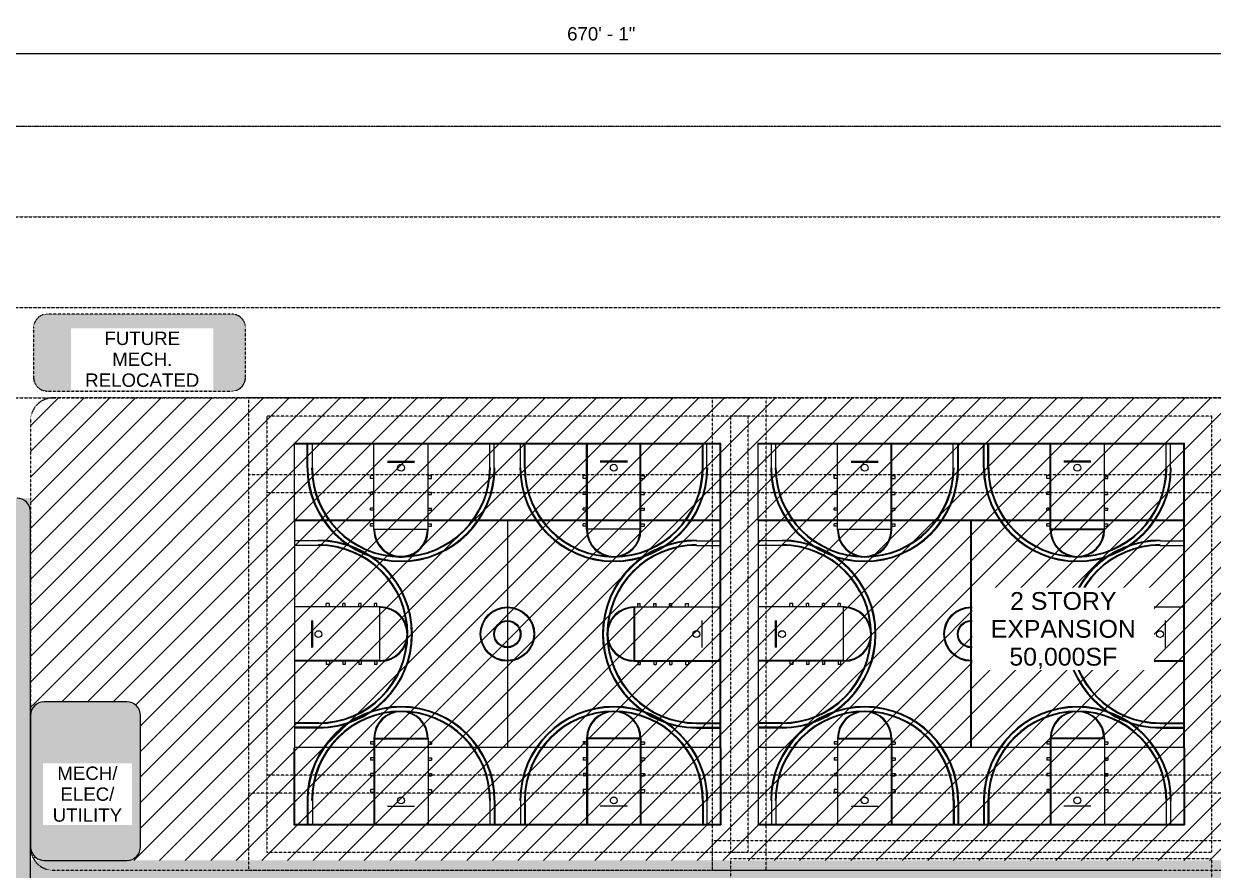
# Model space of a CAD drawing. Header units: inches. Extents: x 15868 to 47478, y -26121 to 7059.
# Drawn here: x 41558 to 44711, y -21442 to -19198 of the extents above; entities that cross this region are included whole.
import ezdxf

# ---------------------------------------------------------------- set-up
doc = ezdxf.new("R2010")
doc.units = ezdxf.units.IN
doc.header["$MEASUREMENT"] = 0
for name, pattern in [('Center', [1.25, 0.25, -0.1875, 0.625, -0.1875]), ('Hidden', [0.28125, 0.1875, -0.09375]), ('Hidden 1_8_', [0.1875, 0.125, -0.0625])]:
    doc.linetypes.add(name, pattern=pattern)
for name, color, linetype, lineweight in [('A-ANNO-DIMS', 211, 'Continuous', 9), ('A-ANNO-DIMS-384', 211, 'Continuous', 9), ('A-DETL', 90, 'Continuous', 9), ('A-DETL-GENF', 92, 'Continuous', 9), ('A-DETL-HDLN', 90, 'Hidden 1_8_', 9), ('A-DETL-WIDE', 214, 'Continuous', 15), ('G-ANNO-TEXT', 231, 'Continuous', 9)]:
    doc.layers.add(name, color=color, linetype=linetype, lineweight=lineweight)
doc.styles.add('Arial', font='arial.ttf', dxfattribs={"height": 35.407186})
doc.styles.add('Arial_2', font='arial.ttf', dxfattribs={"height": 47.209581})
doc.dimstyles.new('Linear_-_3_32__Arial', dxfattribs={"dimscale": 12, "dimtxt": 36, "dimasz": 4, "dimexe": 3, "dimexo": 2, "dimgap": 2, "dimtad": 1, "dimdec": 0, "dimzin": 1, "dimdsep": 46, "dimlunit": 4, "dimtxsty": 'Arial', "dimblk1": 'OBLIQUE', "dimblk2": 'OBLIQUE', "dimsah": 1, "dimcen": 0.09, "dimdle": 3, "dimazin": 0, "dimtfac": 1, "dimtdec": 4, "dimtix": 1, "dimtmove": 0, "dimatfit": 3, "dimfxl": 1, "dimtvp": 1, "dimtfill": 1, "dimfrac": 2, "dimtolj": 1, "dimtzin": 0, "dimarcsym": 2})

# ---------------------------------------------------------------- blocks, each defined once
blk = doc.blocks.new('DIMBLOCK13-Level 1')
at = {"layer": 'A-ANNO-DIMS-384'}
for p, q in [((39068.4, -19446.1), (39068.4, -19241.2)), ((47109, -19446.1), (47109, -19241.2)), ((39032.4, -19277.2), (47145, -19277.2)), ((39068.4, -19277.2), (39068.4, -19446.1)), ((47109, -19277.2), (47109, -19446.1))]:
    blk.add_line(p, q, dxfattribs=at)
at = {"layer": 'A-ANNO-DIMS-384', "lineweight": 50}
for p, q in [((39068.4, -19277.2), (39092.4, -19253.2)), ((47109, -19277.2), (47133, -19253.2)), ((39068.4, -19277.2), (39044.4, -19301.2)), ((47109, -19277.2), (47085, -19301.2))]:
    blk.add_line(p, q, dxfattribs=at)
at = {"layer": 'A-ANNO-DIMS-384', "color": 0, "insert": (42998.7, -19207.2), "char_height": 35.41, "width": 216, "attachment_point": 1, "line_spacing_factor": 0.938532, "style": 'Arial', "bg_fill": 3, "box_fill_scale": 1.25, "bg_fill_color": 0, "bg_fill_transparency": 0}
blk.add_mtext('670\' - 1"', dxfattribs=at)
blk = doc.blocks.new('_Oblique')
at = {"color": 0, "linetype": 'ByBlock', "lineweight": -2}
blk.add_line((-0.5, -0.5), (0.5, 0.5), dxfattribs=at)

msp = doc.modelspace()

# ---------------------------------------------------------------- hatches: boundary and pattern name
at = {"layer": 'A-DETL-GENF'}
for color, points in [(7, [(41620.4, -20171.9), (42110.1, -20171.9), (42114.1, -20171.7), (42118.1, -20171), (42122, -20169.9), (42125.7, -20168.3), (42129.3, -20166.4), (42132.6, -20164), (42135.6, -20161.4), (42138.3, -20158.3), (42140.6, -20155.1), (42142.5, -20151.5), (42144.1, -20147.8), (42145.2, -20143.9), (42145.9, -20139.9), (42146.1, -20135.9), (42146.1, -20004.1), (42145.9, -20000), (42145.2, -19996), (42144.1, -19992.2), (42142.5, -19988.4), (42140.6, -19984.9), (42138.3, -19981.6), (42135.6, -19978.6), (42132.6, -19975.9), (42129.3, -19973.6), (42125.7, -19971.6), (42122, -19970.1), (42118.1, -19969), (42114.1, -19968.3), (42110.1, -19968.1), (41620.4, -19968.1), (41616.4, -19968.3), (41612.4, -19969), (41608.5, -19970.1), (41604.8, -19971.6), (41601.2, -19973.6), (41597.9, -19975.9), (41594.9, -19978.6), (41592.2, -19981.6), (41589.9, -19984.9), (41588, -19988.4), (41586.4, -19992.2), (41585.3, -19996), (41584.6, -20000), (41584.4, -20004.1), (41584.4, -20135.9), (41584.6, -20139.9), (41585.3, -20143.9), (41586.4, -20147.8), (41588, -20151.5), (41589.9, -20155.1), (41592.2, -20158.3), (41594.9, -20161.4), (41597.9, -20164), (41601.2, -20166.4), (41604.8, -20168.3), (41608.5, -20169.9), (41612.4, -20171), (41616.4, -20171.7)]), (7, [(42544.2, -23012.1), (45044.4, -23012.1), (45044.4, -22616.1), (44755.4, -22616.1), (44755.4, -21416.1), (41576.4, -21416.1), (41576.4, -20456.1), (41168.4, -20456.1), (41168.4, -23012.1), (42543.9, -23012.1)]), (8, [(41636.4, -21416.1), (41831.7, -21416.1), (41835.7, -21415.8), (41839.7, -21415.2), (41843.6, -21414), (41847.3, -21412.5), (41850.9, -21410.5), (41854.2, -21408.2), (41857.2, -21405.5), (41859.9, -21402.5), (41862.2, -21399.2), (41864.1, -21395.7), (41865.7, -21391.9), (41866.8, -21388.1), (41867.5, -21384.1), (41867.7, -21380.1), (41867.7, -21031.9), (41867.5, -21027.9), (41866.8, -21023.9), (41865.7, -21020), (41864.1, -21016.3), (41862.2, -21012.8), (41859.9, -21009.5), (41857.2, -21006.5), (41854.2, -21003.8), (41850.9, -21001.4), (41847.3, -20999.5), (41843.6, -20997.9), (41839.7, -20996.8), (41835.7, -20996.2), (41831.7, -20995.9), (41612.4, -20995.9), (41608.4, -20996.2), (41604.4, -20996.8), (41600.5, -20997.9), (41595.6, -21000.1), (41593.2, -21001.4), (41589.9, -21003.8), (41586.9, -21006.5), (41584.2, -21009.5), (41581.9, -21012.8), (41580, -21016.3), (41578.4, -21020), (41577.3, -21023.9), (41576.6, -21027.9), (41576.4, -21031.9), (41576.6, -21383), (41576.8, -21385.2), (41577.7, -21389.5), (41578.8, -21392.8), (41580.1, -21396), (41582, -21399.4), (41584.4, -21402.7), (41587.6, -21406.1), (41590.4, -21408.5), (41594, -21410.9), (41598.1, -21413), (41602, -21414.5), (41604.4, -21415.2), (41608.4, -21415.8), (41612.4, -21416.1), (41631.2, -21416.1)])]:
    msp.add_hatch(color=color, dxfattribs=at).paths.add_polyline_path(points, flags=0)
h = msp.add_hatch(dxfattribs=at)
h.set_pattern_fill('FP_1', color=9, style=0, pattern_type=2)
h.set_pattern_definition([(45, (0, 0), (-33.941125, 33.941125), [])])
h.paths.add_polyline_path([(44759, -22616.1), (46067.4, -22616.1), (46072.6, -22615.8), (46077.8, -22615.1), (46082.9, -22614), (46087.9, -22612.4), (46093.1, -22610.2), (46097.4, -22608), (46101.8, -22605.2), (46106, -22602), (46109.8, -22598.5), (46113.4, -22594.6), (46116.5, -22590.5), (46119.4, -22586.1), (46121.8, -22581.4), (46123.8, -22576.6), (46125.3, -22571.6), (46126.5, -22566.5), (46127.2, -22561.3), (46127.4, -22556.1), (46127.4, -20250.1), (46127.2, -20244.8), (46126.5, -20239.6), (46125.3, -20234.5), (46123.8, -20229.5), (46121.8, -20224.7), (46119.4, -20220.1), (46116.5, -20215.6), (46113.4, -20211.5), (46109.8, -20207.6), (46106, -20204.1), (46101.8, -20200.9), (46097.4, -20198.1), (46092.7, -20195.7), (46087.9, -20193.7), (46082.9, -20192.1), (46077.8, -20191), (46072.6, -20190.3), (46067.4, -20190.1), (41636.4, -20190.1), (41631.2, -20190.3), (41626, -20191), (41620.4, -20192.2), (41615.9, -20193.7), (41611, -20195.7), (41606.4, -20198.1), (41602, -20200.9), (41597.8, -20204.1), (41594, -20207.6), (41590.4, -20211.5), (41587.2, -20215.6), (41584.4, -20220.1), (41582, -20224.7), (41580, -20229.5), (41578.4, -20234.5), (41577.3, -20239.6), (41576.6, -20244.8), (41576.4, -20250.1), (41576.4, -21031.9), (41576.6, -21027.9), (41577.3, -21023.9), (41578.4, -21020), (41580, -21016.3), (41581.9, -21012.8), (41584.2, -21009.5), (41586.9, -21006.5), (41589.9, -21003.8), (41593.2, -21001.4), (41596.8, -20999.5), (41600.5, -20997.9), (41604.4, -20996.8), (41608.4, -20996.2), (41612.4, -20995.9), (41831.7, -20995.9), (41835.7, -20996.2), (41839.7, -20996.8), (41843.6, -20997.9), (41847.3, -20999.5), (41850.9, -21001.4), (41854.2, -21003.8), (41857.2, -21006.5), (41859.9, -21009.5), (41862.2, -21012.8), (41864.1, -21016.3), (41865.7, -21020), (41866.8, -21023.9), (41867.5, -21027.9), (41867.7, -21031.9), (41867.7, -21380.1), (41867.5, -21384.1), (41866.8, -21388.1), (41865.7, -21391.9), (41864.1, -21395.7), (41862.2, -21399.2), (41859.9, -21402.5), (41857.2, -21405.5), (41854.2, -21408.2), (41850.9, -21410.5), (41847.3, -21412.5), (41843.6, -21414), (41839.7, -21415.2), (41835.7, -21415.8), (41834.7, -21416.1), (44755.4, -21416.1), (44755.4, -22616.1)], flags=0)
h.paths.add_polyline_path([(41604.9, -21416.1), (41610.3, -21415.9), (41607.1, -21415.6), (41604.1, -21415.1), (41600.5, -21414), (41596.8, -21412.5), (41592.6, -21410.1), (41589.9, -21408.2), (41586.9, -21405.5), (41583.4, -21401.3), (41581.7, -21398.7), (41580, -21395.7), (41578.4, -21391.9), (41577.3, -21388.1), (41576.5, -21382.6), (41576.6, -21386), (41576.7, -21388.1), (41577.7, -21394.3), (41578.4, -21397.6), (41580, -21402.6), (41582, -21407.4), (41584.7, -21412.5), (41587.1, -21416.1), (41602.5, -21416.1)], flags=0)

# ---------------------------------------------------------------- linework, layer by layer
at = {"layer": 'A-DETL', "linetype": 'Center', "lineweight": 15}
msp.add_line((39068.4, -19470.1), (47109, -19470.1), dxfattribs=at)
at = {"layer": 'A-DETL', "linetype": 'Hidden', "lineweight": 15}
for p, q in [((39488.4, -19710.1), (46749, -19710.1)), ((39488.4, -19950.1), (46749, -19950.1)), ((39488.4, -20190.1), (41636.4, -20190.1)), ((41636.4, -20190.1), (46067.4, -20190.1))]:
    msp.add_line(p, q, dxfattribs=at)
at = {"layer": 'A-DETL'}
for p, q in [((42274.4, -20310.1), (43406.4, -20310.1)), ((42276.4, -20514.1), (42276.4, -20312.1)), ((42276.4, -20312.1), (43404.4, -20312.1)), ((42309.4, -20375.1), (42309.4, -20312.1)), ((42311.4, -20375.1), (42311.4, -20312.1)), ((42323.4, -20375.1), (42323.4, -20312.1)), ((42486.4, -20540.1), (42486.4, -20312.1)), ((42630.4, -20540.1), (42630.4, -20312.1)), ((42793.4, -20375.1), (42793.4, -20312.1)), ((42805.4, -20375.1), (42805.4, -20312.1)), ((42875.4, -20375.1), (42875.4, -20312.1)), ((42885.4, -20375.1), (42885.4, -20312.1)), ((42887.4, -20375.1), (42887.4, -20312.1)), ((43050.4, -20540.1), (43050.4, -20312.1)), ((43052.4, -20538.1), (43052.4, -20312.1)), ((43192.4, -20538.1), (43192.4, -20312.1)), ((43194.4, -20540.1), (43194.4, -20312.1)), ((43357.4, -20375.1), (43357.4, -20312.1)), ((43359.4, -20375.1), (43359.4, -20312.1)), ((43369.4, -20375.1), (43369.4, -20312.1)), ((43404.4, -20514.1), (43404.4, -20312.1)), ((43406.4, -20514.1), (43406.4, -20310.1)), ((43503.4, -20310.1), (44635.4, -20310.1)), ((43505.4, -20514.1), (43505.4, -20312.1)), ((43505.4, -20312.1), (44633.4, -20312.1)), ((43540.4, -20375.1), (43540.4, -20312.1)), ((43552.4, -20375.1), (43552.4, -20312.1)), ((43715.4, -20540.1), (43715.4, -20312.1)), ((43857.4, -20538.1), (43857.4, -20312.1)), ((43859.4, -20540.1), (43859.4, -20312.1)), ((44022.4, -20375.1), (44022.4, -20312.1)), ((44034.4, -20375.1), (44034.4, -20312.1)), ((44036.4, -20375.1), (44036.4, -20312.1)), ((44102.4, -20375.1), (44102.4, -20312.1)), ((44104.4, -20375.1), (44104.4, -20312.1)), ((44114.4, -20375.1), (44114.4, -20312.1)), ((44116.4, -20375.1), (44116.4, -20312.1)), ((44279.4, -20540.1), (44279.4, -20312.1)), ((44281.4, -20538.1), (44281.4, -20312.1)), ((44423.4, -20540.1), (44423.4, -20312.1)), ((44586.4, -20375.1), (44586.4, -20312.1)), ((44598.4, -20375.1), (44598.4, -20312.1)), ((44633.4, -20514.1), (44633.4, -20312.1)), ((44635.4, -20514.1), (44635.4, -20310.1)), ((42522.4, -20358.1), (42594.4, -20358.1)), ((42522.4, -20360.1), (42594.4, -20360.1)), ((43158.4, -20358.1), (43086.4, -20358.1)), ((43158.4, -20360.1), (43086.4, -20360.1)), ((43751.4, -20358.1), (43823.4, -20358.1)), ((43751.4, -20360.1), (43823.4, -20360.1)), ((44387.4, -20358.1), (44315.4, -20358.1)), ((44387.4, -20360.1), (44315.4, -20360.1)), ((42486.4, -20396.1), (42477.4, -20396.1)), ((42477.4, -20404.1), (42477.4, -20396.1)), ((42630.4, -20396.1), (42639.4, -20396.1)), ((42639.4, -20404.1), (42639.4, -20396.1)), ((43050.4, -20396.1), (43041.4, -20396.1)), ((43041.4, -20404.1), (43041.4, -20396.1)), ((43194.4, -20396.1), (43203.4, -20396.1)), ((43203.4, -20404.1), (43203.4, -20396.1)), ((43715.4, -20396.1), (43706.4, -20396.1)), ((43706.4, -20404.1), (43706.4, -20396.1)), ((43859.4, -20396.1), (43868.4, -20396.1)), ((43868.4, -20404.1), (43868.4, -20396.1)), ((44279.4, -20396.1), (44270.4, -20396.1)), ((44270.4, -20404.1), (44270.4, -20396.1)), ((44423.4, -20396.1), (44432.4, -20396.1)), ((44432.4, -20404.1), (44432.4, -20396.1)), ((42486.4, -20404.1), (42477.4, -20404.1)), ((42630.4, -20404.1), (42639.4, -20404.1)), ((43050.4, -20404.1), (43041.4, -20404.1)), ((43194.4, -20404.1), (43203.4, -20404.1)), ((43715.4, -20404.1), (43706.4, -20404.1)), ((43859.4, -20404.1), (43868.4, -20404.1)), ((44279.4, -20404.1), (44270.4, -20404.1)), ((44423.4, -20404.1), (44432.4, -20404.1)), ((42486.4, -20440.1), (42477.4, -20440.1)), ((42477.4, -20446.1), (42477.4, -20440.1)), ((42486.4, -20446.1), (42477.4, -20446.1)), ((42630.4, -20440.1), (42639.4, -20440.1)), ((42630.4, -20446.1), (42639.4, -20446.1)), ((42639.4, -20446.1), (42639.4, -20440.1)), ((43050.4, -20440.1), (43041.4, -20440.1)), ((43041.4, -20446.1), (43041.4, -20440.1)), ((43050.4, -20446.1), (43041.4, -20446.1)), ((43194.4, -20440.1), (43203.4, -20440.1)), ((43194.4, -20446.1), (43203.4, -20446.1)), ((43203.4, -20446.1), (43203.4, -20440.1)), ((43715.4, -20440.1), (43706.4, -20440.1)), ((43706.4, -20446.1), (43706.4, -20440.1)), ((43715.4, -20446.1), (43706.4, -20446.1)), ((43859.4, -20440.1), (43868.4, -20440.1)), ((43859.4, -20446.1), (43868.4, -20446.1)), ((43868.4, -20446.1), (43868.4, -20440.1)), ((44279.4, -20440.1), (44270.4, -20440.1)), ((44270.4, -20446.1), (44270.4, -20440.1)), ((44279.4, -20446.1), (44270.4, -20446.1)), ((44423.4, -20440.1), (44432.4, -20440.1)), ((44423.4, -20446.1), (44432.4, -20446.1)), ((44432.4, -20446.1), (44432.4, -20440.1)), ((42486.4, -20482.1), (42477.4, -20482.1)), ((42477.4, -20488.1), (42477.4, -20482.1)), ((42486.4, -20488.1), (42477.4, -20488.1)), ((42630.4, -20482.1), (42639.4, -20482.1)), ((42630.4, -20488.1), (42639.4, -20488.1)), ((42639.4, -20488.1), (42639.4, -20482.1)), ((43050.4, -20482.1), (43041.4, -20482.1)), ((43041.4, -20488.1), (43041.4, -20482.1)), ((43050.4, -20488.1), (43041.4, -20488.1)), ((43194.4, -20482.1), (43203.4, -20482.1)), ((43194.4, -20488.1), (43203.4, -20488.1)), ((43203.4, -20488.1), (43203.4, -20482.1)), ((43715.4, -20482.1), (43706.4, -20482.1)), ((43706.4, -20488.1), (43706.4, -20482.1)), ((43715.4, -20488.1), (43706.4, -20488.1)), ((43859.4, -20482.1), (43868.4, -20482.1)), ((43859.4, -20488.1), (43868.4, -20488.1)), ((43868.4, -20488.1), (43868.4, -20482.1)), ((44279.4, -20482.1), (44270.4, -20482.1)), ((44270.4, -20488.1), (44270.4, -20482.1)), ((44279.4, -20488.1), (44270.4, -20488.1)), ((44423.4, -20482.1), (44432.4, -20482.1)), ((44423.4, -20488.1), (44432.4, -20488.1)), ((44432.4, -20488.1), (44432.4, -20482.1)), ((43406.4, -20514.1), (42274.4, -20514.1)), ((42276.4, -20516.1), (42276.4, -21116.1)), ((43404.4, -20516.1), (42276.4, -20516.1)), ((42486.4, -20524.1), (42477.4, -20524.1)), ((42477.4, -20530.1), (42477.4, -20524.1)), ((42630.4, -20524.1), (42639.4, -20524.1)), ((42639.4, -20530.1), (42639.4, -20524.1)), ((42840.4, -20516.1), (42840.4, -21116.1)), ((43050.4, -20524.1), (43041.4, -20524.1)), ((43041.4, -20530.1), (43041.4, -20524.1)), ((43194.4, -20524.1), (43203.4, -20524.1)), ((43203.4, -20530.1), (43203.4, -20524.1)), ((43404.4, -21116.1), (43404.4, -20516.1)), ((43406.4, -21118.1), (43406.4, -20514.1)), ((44635.4, -20514.1), (43503.4, -20514.1)), ((43505.4, -20516.1), (43505.4, -21116.1)), ((44633.4, -20516.1), (43505.4, -20516.1)), ((43715.4, -20524.1), (43706.4, -20524.1)), ((43706.4, -20530.1), (43706.4, -20524.1)), ((43859.4, -20524.1), (43868.4, -20524.1)), ((43868.4, -20530.1), (43868.4, -20524.1)), ((44068.4, -20516.1), (44068.4, -21116.1)), ((44069.4, -20516.1), (44069.4, -21116.1)), ((44279.4, -20524.1), (44270.4, -20524.1)), ((44270.4, -20530.1), (44270.4, -20524.1)), ((44423.4, -20524.1), (44432.4, -20524.1)), ((44432.4, -20530.1), (44432.4, -20524.1)), ((44633.4, -21116.1), (44633.4, -20516.1)), ((44635.4, -21118.1), (44635.4, -20514.1)), ((42486.4, -20530.1), (42477.4, -20530.1)), ((42488.4, -20538.1), (42628.4, -20538.1)), ((42630.4, -20530.1), (42639.4, -20530.1)), ((43050.4, -20530.1), (43041.4, -20530.1)), ((43192.4, -20538.1), (43052.4, -20538.1)), ((43194.4, -20530.1), (43203.4, -20530.1)), ((43715.4, -20530.1), (43706.4, -20530.1)), ((43717.4, -20538.1), (43857.4, -20538.1)), ((43859.4, -20530.1), (43868.4, -20530.1)), ((44279.4, -20530.1), (44270.4, -20530.1)), ((44421.4, -20538.1), (44281.4, -20538.1)), ((44421.4, -20540.1), (44281.4, -20540.1)), ((44423.4, -20530.1), (44432.4, -20530.1)), ((42339.4, -20569.1), (42276.4, -20569.1)), ((42339.4, -20581.1), (42276.4, -20581.1)), ((43341.4, -20569.1), (43404.4, -20569.1)), ((43341.4, -20581.1), (43404.4, -20581.1)), ((43568.4, -20569.1), (43505.4, -20569.1)), ((43568.4, -20581.1), (43505.4, -20581.1)), ((44570.4, -20569.1), (44633.4, -20569.1)), ((44570.4, -20581.1), (44633.4, -20581.1)), ((42504.4, -20744.1), (42276.4, -20744.1)), ((42360.4, -20744.1), (42360.4, -20735.1)), ((42368.4, -20735.1), (42360.4, -20735.1)), ((42368.4, -20744.1), (42368.4, -20735.1)), ((42404.4, -20744.1), (42404.4, -20735.1)), ((42410.4, -20735.1), (42404.4, -20735.1)), ((42410.4, -20744.1), (42410.4, -20735.1)), ((42446.4, -20744.1), (42446.4, -20735.1)), ((42452.4, -20735.1), (42446.4, -20735.1)), ((42452.4, -20744.1), (42452.4, -20735.1)), ((42488.4, -20744.1), (42488.4, -20735.1)), ((42494.4, -20735.1), (42488.4, -20735.1)), ((42494.4, -20744.1), (42494.4, -20735.1)), ((42502.4, -20886.1), (42502.4, -20746.1)), ((43176.4, -20744.1), (43404.4, -20744.1)), ((43176.4, -20886.1), (43176.4, -20746.1)), ((43178.4, -20886.1), (43178.4, -20746.1)), ((43186.4, -20735.1), (43192.4, -20735.1)), ((43186.4, -20744.1), (43186.4, -20735.1)), ((43192.4, -20744.1), (43192.4, -20735.1)), ((43228.4, -20735.1), (43234.4, -20735.1)), ((43228.4, -20744.1), (43228.4, -20735.1)), ((43234.4, -20744.1), (43234.4, -20735.1)), ((43270.4, -20735.1), (43276.4, -20735.1)), ((43270.4, -20744.1), (43270.4, -20735.1)), ((43276.4, -20744.1), (43276.4, -20735.1)), ((43312.4, -20735.1), (43320.4, -20735.1)), ((43312.4, -20744.1), (43312.4, -20735.1)), ((43320.4, -20744.1), (43320.4, -20735.1)), ((43733.4, -20744.1), (43505.4, -20744.1)), ((43589.4, -20744.1), (43589.4, -20735.1)), ((43597.4, -20735.1), (43589.4, -20735.1)), ((43597.4, -20744.1), (43597.4, -20735.1)), ((43633.4, -20744.1), (43633.4, -20735.1)), ((43639.4, -20735.1), (43633.4, -20735.1)), ((43639.4, -20744.1), (43639.4, -20735.1)), ((43675.4, -20744.1), (43675.4, -20735.1)), ((43681.4, -20735.1), (43675.4, -20735.1)), ((43681.4, -20744.1), (43681.4, -20735.1)), ((43717.4, -20744.1), (43717.4, -20735.1)), ((43723.4, -20735.1), (43717.4, -20735.1)), ((43723.4, -20744.1), (43723.4, -20735.1)), ((43731.4, -20886.1), (43731.4, -20746.1)), ((44405.4, -20744.1), (44633.4, -20744.1)), ((44405.4, -20886.1), (44405.4, -20746.1)), ((44407.4, -20886.1), (44407.4, -20746.1)), ((44415.4, -20735.1), (44421.4, -20735.1)), ((44415.4, -20744.1), (44415.4, -20735.1)), ((44421.4, -20744.1), (44421.4, -20735.1)), ((44457.4, -20735.1), (44463.4, -20735.1)), ((44457.4, -20744.1), (44457.4, -20735.1)), ((44463.4, -20744.1), (44463.4, -20735.1)), ((44499.4, -20735.1), (44505.4, -20735.1)), ((44499.4, -20744.1), (44499.4, -20735.1)), ((44505.4, -20744.1), (44505.4, -20735.1)), ((44541.4, -20735.1), (44549.4, -20735.1)), ((44541.4, -20744.1), (44541.4, -20735.1)), ((44549.4, -20744.1), (44549.4, -20735.1)), ((42322.4, -20852.1), (42322.4, -20780.1)), ((42324.4, -20852.1), (42324.4, -20780.1)), ((43356.4, -20852.1), (43356.4, -20780.1)), ((43551.4, -20852.1), (43551.4, -20780.1)), ((43553.4, -20852.1), (43553.4, -20780.1)), ((44585.4, -20852.1), (44585.4, -20780.1)), ((42502.4, -20886.1), (42276.4, -20886.1)), ((42504.4, -20888.1), (42276.4, -20888.1)), ((42360.4, -20888.1), (42360.4, -20897.1)), ((42368.4, -20897.1), (42360.4, -20897.1)), ((42368.4, -20888.1), (42368.4, -20897.1)), ((42404.4, -20888.1), (42404.4, -20897.1)), ((42410.4, -20897.1), (42404.4, -20897.1)), ((42410.4, -20888.1), (42410.4, -20897.1)), ((42446.4, -20888.1), (42446.4, -20897.1)), ((42452.4, -20897.1), (42446.4, -20897.1)), ((42452.4, -20888.1), (42452.4, -20897.1)), ((42488.4, -20888.1), (42488.4, -20897.1)), ((42494.4, -20897.1), (42488.4, -20897.1)), ((42494.4, -20888.1), (42494.4, -20897.1)), ((43176.4, -20888.1), (43404.4, -20888.1)), ((43178.4, -20886.1), (43404.4, -20886.1)), ((43186.4, -20888.1), (43186.4, -20897.1)), ((43186.4, -20897.1), (43192.4, -20897.1)), ((43192.4, -20888.1), (43192.4, -20897.1)), ((43228.4, -20888.1), (43228.4, -20897.1)), ((43228.4, -20897.1), (43234.4, -20897.1)), ((43234.4, -20888.1), (43234.4, -20897.1)), ((43270.4, -20888.1), (43270.4, -20897.1)), ((43270.4, -20897.1), (43276.4, -20897.1)), ((43276.4, -20888.1), (43276.4, -20897.1)), ((43312.4, -20888.1), (43312.4, -20897.1)), ((43312.4, -20897.1), (43320.4, -20897.1)), ((43320.4, -20888.1), (43320.4, -20897.1)), ((43731.4, -20886.1), (43505.4, -20886.1)), ((43733.4, -20888.1), (43505.4, -20888.1)), ((43589.4, -20888.1), (43589.4, -20897.1)), ((43597.4, -20897.1), (43589.4, -20897.1)), ((43597.4, -20888.1), (43597.4, -20897.1)), ((43633.4, -20888.1), (43633.4, -20897.1)), ((43639.4, -20897.1), (43633.4, -20897.1)), ((43639.4, -20888.1), (43639.4, -20897.1)), ((43675.4, -20888.1), (43675.4, -20897.1)), ((43681.4, -20897.1), (43675.4, -20897.1)), ((43681.4, -20888.1), (43681.4, -20897.1)), ((43717.4, -20888.1), (43717.4, -20897.1)), ((43723.4, -20897.1), (43717.4, -20897.1)), ((43723.4, -20888.1), (43723.4, -20897.1)), ((44405.4, -20888.1), (44633.4, -20888.1)), ((44407.4, -20886.1), (44633.4, -20886.1)), ((44415.4, -20888.1), (44415.4, -20897.1)), ((44415.4, -20897.1), (44421.4, -20897.1)), ((44421.4, -20888.1), (44421.4, -20897.1)), ((44457.4, -20888.1), (44457.4, -20897.1)), ((44457.4, -20897.1), (44463.4, -20897.1)), ((44463.4, -20888.1), (44463.4, -20897.1)), ((44499.4, -20888.1), (44499.4, -20897.1)), ((44499.4, -20897.1), (44505.4, -20897.1)), ((44505.4, -20888.1), (44505.4, -20897.1)), ((44541.4, -20888.1), (44541.4, -20897.1)), ((44541.4, -20897.1), (44549.4, -20897.1)), ((44549.4, -20888.1), (44549.4, -20897.1)), ((42339.4, -21051.1), (42276.4, -21051.1)), ((42339.4, -21053.1), (42276.4, -21053.1)), ((43341.4, -21051.1), (43404.4, -21051.1)), ((43341.4, -21053.1), (43404.4, -21053.1)), ((43568.4, -21051.1), (43505.4, -21051.1)), ((43568.4, -21053.1), (43505.4, -21053.1)), ((44570.4, -21051.1), (44633.4, -21051.1)), ((44570.4, -21053.1), (44633.4, -21053.1)), ((42339.4, -21063.1), (42276.4, -21063.1)), ((42339.4, -21065.1), (42276.4, -21065.1)), ((42486.4, -21092.1), (42486.4, -21320.1)), ((42488.4, -21092.1), (42628.4, -21092.1)), ((42630.4, -21092.1), (42630.4, -21320.1)), ((43050.4, -21092.1), (43050.4, -21320.1)), ((43192.4, -21092.1), (43052.4, -21092.1)), ((43194.4, -21092.1), (43194.4, -21320.1)), ((43341.4, -21063.1), (43404.4, -21063.1)), ((43341.4, -21065.1), (43404.4, -21065.1)), ((43568.4, -21063.1), (43505.4, -21063.1)), ((43568.4, -21065.1), (43505.4, -21065.1)), ((43715.4, -21092.1), (43715.4, -21320.1)), ((43717.4, -21092.1), (43857.4, -21092.1)), ((43859.4, -21092.1), (43859.4, -21320.1)), ((44279.4, -21092.1), (44279.4, -21320.1)), ((44421.4, -21092.1), (44281.4, -21092.1)), ((44423.4, -21092.1), (44423.4, -21320.1)), ((44570.4, -21063.1), (44633.4, -21063.1)), ((44570.4, -21065.1), (44633.4, -21065.1)), ((42274.4, -21118.1), (42274.4, -21322.1)), ((42276.4, -21116.1), (43404.4, -21116.1)), ((42276.4, -21118.1), (42276.4, -21320.1)), ((42477.4, -21102.1), (42477.4, -21108.1)), ((42486.4, -21102.1), (42477.4, -21102.1)), ((42486.4, -21108.1), (42477.4, -21108.1)), ((42488.4, -21094.1), (42628.4, -21094.1)), ((42488.4, -21094.1), (42488.4, -21320.1)), ((42630.4, -21102.1), (42639.4, -21102.1)), ((42630.4, -21108.1), (42639.4, -21108.1)), ((42639.4, -21102.1), (42639.4, -21108.1)), ((43041.4, -21102.1), (43041.4, -21108.1)), ((43050.4, -21102.1), (43041.4, -21102.1)), ((43050.4, -21108.1), (43041.4, -21108.1)), ((43192.4, -21094.1), (43052.4, -21094.1)), ((43052.4, -21094.1), (43052.4, -21320.1)), ((43192.4, -21094.1), (43192.4, -21320.1)), ((43194.4, -21102.1), (43203.4, -21102.1)), ((43194.4, -21108.1), (43203.4, -21108.1)), ((43203.4, -21102.1), (43203.4, -21108.1)), ((43404.4, -21118.1), (43404.4, -21320.1)), ((43406.4, -21118.1), (43406.4, -21322.1)), ((43505.4, -21116.1), (44633.4, -21116.1)), ((43505.4, -21118.1), (43505.4, -21320.1)), ((43706.4, -21102.1), (43706.4, -21108.1)), ((43715.4, -21102.1), (43706.4, -21102.1)), ((43715.4, -21108.1), (43706.4, -21108.1)), ((43717.4, -21094.1), (43857.4, -21094.1)), ((43857.4, -21094.1), (43857.4, -21320.1)), ((43859.4, -21102.1), (43868.4, -21102.1)), ((43859.4, -21108.1), (43868.4, -21108.1)), ((43868.4, -21102.1), (43868.4, -21108.1)), ((44270.4, -21102.1), (44270.4, -21108.1)), ((44279.4, -21102.1), (44270.4, -21102.1)), ((44279.4, -21108.1), (44270.4, -21108.1)), ((44421.4, -21094.1), (44281.4, -21094.1)), ((44281.4, -21094.1), (44281.4, -21320.1)), ((44423.4, -21102.1), (44432.4, -21102.1)), ((44423.4, -21108.1), (44432.4, -21108.1)), ((44432.4, -21102.1), (44432.4, -21108.1)), ((44633.4, -21118.1), (44633.4, -21320.1)), ((44635.4, -21118.1), (44635.4, -21322.1)), ((42477.4, -21144.1), (42477.4, -21150.1)), ((42486.4, -21144.1), (42477.4, -21144.1)), ((42486.4, -21150.1), (42477.4, -21150.1)), ((42630.4, -21144.1), (42639.4, -21144.1)), ((42630.4, -21150.1), (42639.4, -21150.1)), ((42639.4, -21144.1), (42639.4, -21150.1)), ((43041.4, -21144.1), (43041.4, -21150.1)), ((43050.4, -21144.1), (43041.4, -21144.1)), ((43050.4, -21150.1), (43041.4, -21150.1)), ((43194.4, -21144.1), (43203.4, -21144.1)), ((43194.4, -21150.1), (43203.4, -21150.1)), ((43203.4, -21144.1), (43203.4, -21150.1)), ((43706.4, -21144.1), (43706.4, -21150.1)), ((43715.4, -21144.1), (43706.4, -21144.1)), ((43715.4, -21150.1), (43706.4, -21150.1)), ((43859.4, -21144.1), (43868.4, -21144.1)), ((43859.4, -21150.1), (43868.4, -21150.1)), ((43868.4, -21144.1), (43868.4, -21150.1)), ((44270.4, -21144.1), (44270.4, -21150.1)), ((44279.4, -21144.1), (44270.4, -21144.1)), ((44279.4, -21150.1), (44270.4, -21150.1)), ((44423.4, -21144.1), (44432.4, -21144.1)), ((44423.4, -21150.1), (44432.4, -21150.1)), ((44432.4, -21144.1), (44432.4, -21150.1)), ((42477.4, -21186.1), (42477.4, -21192.1)), ((42486.4, -21186.1), (42477.4, -21186.1)), ((42630.4, -21186.1), (42639.4, -21186.1)), ((42639.4, -21186.1), (42639.4, -21192.1)), ((43041.4, -21186.1), (43041.4, -21192.1)), ((43050.4, -21186.1), (43041.4, -21186.1)), ((43194.4, -21186.1), (43203.4, -21186.1)), ((43203.4, -21186.1), (43203.4, -21192.1)), ((43706.4, -21186.1), (43706.4, -21192.1)), ((43715.4, -21186.1), (43706.4, -21186.1)), ((43859.4, -21186.1), (43868.4, -21186.1)), ((43868.4, -21186.1), (43868.4, -21192.1)), ((44270.4, -21186.1), (44270.4, -21192.1)), ((44279.4, -21186.1), (44270.4, -21186.1)), ((44423.4, -21186.1), (44432.4, -21186.1)), ((44432.4, -21186.1), (44432.4, -21192.1)), ((42486.4, -21192.1), (42477.4, -21192.1)), ((42630.4, -21192.1), (42639.4, -21192.1)), ((43050.4, -21192.1), (43041.4, -21192.1)), ((43194.4, -21192.1), (43203.4, -21192.1)), ((43715.4, -21192.1), (43706.4, -21192.1)), ((43859.4, -21192.1), (43868.4, -21192.1)), ((44279.4, -21192.1), (44270.4, -21192.1)), ((44423.4, -21192.1), (44432.4, -21192.1)), ((42477.4, -21228.1), (42477.4, -21236.1)), ((42486.4, -21228.1), (42477.4, -21228.1)), ((42486.4, -21236.1), (42477.4, -21236.1)), ((42630.4, -21228.1), (42639.4, -21228.1)), ((42630.4, -21236.1), (42639.4, -21236.1)), ((42639.4, -21228.1), (42639.4, -21236.1)), ((43041.4, -21228.1), (43041.4, -21236.1)), ((43050.4, -21228.1), (43041.4, -21228.1)), ((43050.4, -21236.1), (43041.4, -21236.1)), ((43194.4, -21228.1), (43203.4, -21228.1)), ((43194.4, -21236.1), (43203.4, -21236.1)), ((43203.4, -21228.1), (43203.4, -21236.1)), ((43706.4, -21228.1), (43706.4, -21236.1)), ((43715.4, -21228.1), (43706.4, -21228.1)), ((43715.4, -21236.1), (43706.4, -21236.1)), ((43859.4, -21228.1), (43868.4, -21228.1)), ((43859.4, -21236.1), (43868.4, -21236.1)), ((43868.4, -21228.1), (43868.4, -21236.1)), ((44270.4, -21228.1), (44270.4, -21236.1)), ((44279.4, -21228.1), (44270.4, -21228.1)), ((44279.4, -21236.1), (44270.4, -21236.1)), ((44423.4, -21228.1), (44432.4, -21228.1)), ((44423.4, -21236.1), (44432.4, -21236.1)), ((44432.4, -21228.1), (44432.4, -21236.1)), ((42309.4, -21257.1), (42309.4, -21320.1)), ((42311.4, -21257.1), (42311.4, -21320.1)), ((42323.4, -21257.1), (42323.4, -21320.1)), ((42522.4, -21272.1), (42594.4, -21272.1)), ((42793.4, -21257.1), (42793.4, -21320.1)), ((42805.4, -21257.1), (42805.4, -21320.1)), ((42807.4, -21257.1), (42807.4, -21320.1)), ((42875.4, -21257.1), (42875.4, -21320.1)), ((42885.4, -21257.1), (42885.4, -21320.1)), ((42887.4, -21257.1), (42887.4, -21320.1)), ((43158.4, -21272.1), (43086.4, -21272.1)), ((43357.4, -21257.1), (43357.4, -21320.1)), ((43359.4, -21257.1), (43359.4, -21320.1)), ((43369.4, -21257.1), (43369.4, -21320.1)), ((43540.4, -21257.1), (43540.4, -21320.1)), ((43552.4, -21257.1), (43552.4, -21320.1)), ((43751.4, -21272.1), (43823.4, -21272.1)), ((44022.4, -21257.1), (44022.4, -21320.1)), ((44024.4, -21257.1), (44024.4, -21320.1)), ((44034.4, -21257.1), (44034.4, -21320.1)), ((44036.4, -21257.1), (44036.4, -21320.1)), ((44102.4, -21257.1), (44102.4, -21320.1)), ((44104.4, -21257.1), (44104.4, -21320.1)), ((44114.4, -21257.1), (44114.4, -21320.1)), ((44116.4, -21257.1), (44116.4, -21320.1)), ((44387.4, -21272.1), (44315.4, -21272.1)), ((44586.4, -21257.1), (44586.4, -21320.1)), ((44598.4, -21257.1), (44598.4, -21320.1)), ((42274.4, -21322.1), (43406.4, -21322.1)), ((42276.4, -21320.1), (43404.4, -21320.1)), ((43503.4, -21322.1), (44635.4, -21322.1)), ((43505.4, -21320.1), (44633.4, -21320.1))]:
    msp.add_line(p, q, dxfattribs=at)
for centre, radius in [((42558.4, -20375.1), 9), ((43122.4, -20375.1), 9), ((43787.4, -20375.1), 9), ((44351.4, -20375.1), 9), ((42840.4, -20816.1), 72), ((42840.4, -20816.1), 70), ((44069.4, -20816.1), 72), ((44069.4, -20816.1), 70), ((42339.4, -20816.1), 9), ((42840.4, -20816.1), 36), ((42840.4, -20816.1), 34), ((43341.4, -20816.1), 9), ((43568.4, -20816.1), 9), ((44069.4, -20816.1), 36), ((44069.4, -20816.1), 34), ((44570.4, -20816.1), 9), ((42558.4, -21257.1), 9), ((43122.4, -21257.1), 9), ((43787.4, -21257.1), 9), ((44351.4, -21257.1), 9)]:
    msp.add_circle(centre, radius, dxfattribs=at)
for centre, radius, start, end in [((42558.4, -20375.1), 249, 180, 270), ((42558.4, -20375.1), 247, 180, 270), ((42558.4, -20375.1), 237, 180, 270), ((42558.4, -20375.1), 235, 180, 270), ((42558.4, -20375.1), 247, 270, 360), ((42558.4, -20375.1), 249, 270, 360), ((42558.4, -20375.1), 235, 270, 360), ((42558.4, -20375.1), 237, 270, 360), ((43122.4, -20375.1), 249, 180, 270), ((43122.4, -20375.1), 247, 180, 270), ((43122.4, -20375.1), 237, 180, 270), ((43122.4, -20375.1), 235, 180, 270), ((43122.4, -20375.1), 247, 270, 0), ((43122.4, -20375.1), 249, 270, 0), ((43122.4, -20375.1), 235, 270, 0), ((43122.4, -20375.1), 237, 270, 0), ((43787.4, -20375.1), 249, 180, 270), ((43787.4, -20375.1), 247, 180, 270), ((43787.4, -20375.1), 237, 180, 270), ((43787.4, -20375.1), 235, 180, 270), ((43787.4, -20375.1), 247, 270, 360), ((43787.4, -20375.1), 249, 270, 360), ((43787.4, -20375.1), 235, 270, 360), ((43787.4, -20375.1), 237, 270, 360), ((44351.4, -20375.1), 249, 180, 270), ((44351.4, -20375.1), 247, 180, 270), ((44351.4, -20375.1), 237, 180, 270), ((44351.4, -20375.1), 235, 180, 270), ((44351.4, -20375.1), 247, 270, 0), ((44351.4, -20375.1), 249, 270, 0), ((44351.4, -20375.1), 235, 270, 0), ((44351.4, -20375.1), 237, 270, 0), ((42558.4, -20540.1), 72, 180, 303.75), ((42558.4, -20540.1), 70, 180, 191.1336), ((42558.4, -20540.1), 70, 191.25, 0), ((42558.4, -20540.1), 72, 303.7979, 0), ((43122.4, -20540.1), 72, 180, 0), ((43122.4, -20540.1), 70, 180, 0), ((43787.4, -20540.1), 72, 180, 0), ((43787.4, -20540.1), 70, 180, 0), ((44351.4, -20540.1), 72, 180, 360), ((44351.4, -20540.1), 70, 180, 0), ((42339.4, -20816.1), 249, 0, 90), ((42339.4, -20816.1), 247, 0, 90), ((42339.4, -20816.1), 237, 0, 90), ((42339.4, -20816.1), 235, 0, 90), ((43341.4, -20816.1), 249, 90, 180), ((43341.4, -20816.1), 247, 90, 180), ((43341.4, -20816.1), 237, 90, 180), ((43341.4, -20816.1), 235, 90, 180), ((43568.4, -20816.1), 249, 0, 90), ((43568.4, -20816.1), 247, 0, 90), ((43568.4, -20816.1), 237, 0, 90), ((43568.4, -20816.1), 235, 0, 90), ((44570.4, -20816.1), 249, 90, 180), ((44570.4, -20816.1), 247, 90, 180), ((44570.4, -20816.1), 237, 90, 180), ((44570.4, -20816.1), 235, 90, 180), ((42504.4, -20816.1), 72, 270, 90), ((42504.4, -20816.1), 70, 270, 90), ((43176.4, -20816.1), 72, 90, 270), ((43176.4, -20816.1), 70, 90, 270), ((43733.4, -20816.1), 72, 270, 90), ((43733.4, -20816.1), 70, 270, 90), ((44405.4, -20816.1), 72, 90, 270), ((44405.4, -20816.1), 70, 90, 270), ((42339.4, -20816.1), 247, 270, 0), ((42339.4, -20816.1), 249, 270, 0), ((42339.4, -20816.1), 235, 270, 0), ((42339.4, -20816.1), 237, 270, 0), ((43341.4, -20816.1), 249, 180, 270), ((43341.4, -20816.1), 247, 180, 270), ((43341.4, -20816.1), 237, 180, 270), ((43341.4, -20816.1), 235, 180, 270), ((43568.4, -20816.1), 247, 270, 0), ((43568.4, -20816.1), 249, 270, 0), ((43568.4, -20816.1), 235, 270, 0), ((43568.4, -20816.1), 237, 270, 0), ((44570.4, -20816.1), 249, 180, 270), ((44570.4, -20816.1), 247, 180, 270), ((44570.4, -20816.1), 237, 180, 270), ((44570.4, -20816.1), 235, 180, 270), ((42558.4, -21257.1), 249, 90, 180), ((42558.4, -21257.1), 247, 90, 180), ((42558.4, -21257.1), 237, 90, 180), ((42558.4, -21257.1), 235, 90, 180), ((42558.4, -21092.1), 72, 0, 180), ((42558.4, -21092.1), 70, 0, 180), ((42558.4, -21257.1), 249, 360, 90), ((42558.4, -21257.1), 247, 360, 90), ((42558.4, -21257.1), 237, 0, 90), ((42558.4, -21257.1), 235, 0, 90), ((43122.4, -21257.1), 249, 90, 180), ((43122.4, -21257.1), 247, 90, 180), ((43122.4, -21257.1), 237, 90, 180), ((43122.4, -21257.1), 235, 90, 180), ((43122.4, -21092.1), 72, 0, 180), ((43122.4, -21092.1), 70, 0, 180), ((43122.4, -21257.1), 249, 0, 90), ((43122.4, -21257.1), 247, 0, 90), ((43122.4, -21257.1), 237, 0, 90), ((43122.4, -21257.1), 235, 0, 90), ((43787.4, -21257.1), 249, 90, 180), ((43787.4, -21257.1), 247, 90, 180), ((43787.4, -21257.1), 237, 90, 180), ((43787.4, -21257.1), 235, 90, 180), ((43787.4, -21092.1), 72, 0, 180), ((43787.4, -21092.1), 70, 0, 180), ((43787.4, -21257.1), 249, 360, 90), ((43787.4, -21257.1), 247, 360, 90), ((43787.4, -21257.1), 237, 360, 90), ((43787.4, -21257.1), 235, 360, 90), ((44351.4, -21257.1), 249, 90, 180), ((44351.4, -21257.1), 247, 90, 180), ((44351.4, -21257.1), 237, 90, 180), ((44351.4, -21257.1), 235, 90, 180), ((44351.4, -21092.1), 72, 0, 180), ((44351.4, -21092.1), 70, 0, 180), ((44351.4, -21257.1), 249, 0, 90), ((44351.4, -21257.1), 247, 0, 90), ((44351.4, -21257.1), 237, 0, 90), ((44351.4, -21257.1), 235, 0, 90)]:
    msp.add_arc(centre, radius, start, end, dxfattribs=at)
at = {"layer": 'A-DETL-HDLN'}
for p, q in [((42110.1, -19968.1), (41620.4, -19968.1)), ((41584.4, -20004.1), (41584.4, -20135.9)), ((42146.1, -20135.9), (42146.1, -20004.1)), ((41620.4, -20171.9), (42110.1, -20171.9)), ((46067.4, -20190.1), (41636.4, -20190.1)), ((43526.4, -20190.1), (42154.4, -20190.1)), ((42154.4, -20190.1), (42154.4, -21442.1)), ((44755.4, -20190.1), (43383.4, -20190.1)), ((43383.4, -20190.1), (43383.4, -21442.1)), ((43526.4, -21442.1), (43526.4, -20190.1)), ((42202.4, -20238.1), (42202.4, -21394.1)), ((43478.4, -20238.1), (42202.4, -20238.1)), ((43431.4, -20238.1), (43431.4, -21394.1)), ((44707.4, -20238.1), (43431.4, -20238.1)), ((43478.4, -21394.1), (43478.4, -20238.1)), ((44707.4, -21394.1), (44707.4, -20238.1)), ((41576.4, -20250.1), (41576.4, -21382.1)), ((43526.4, -20394.1), (42154.4, -20394.1)), ((44755.4, -20394.1), (43383.4, -20394.1)), ((43478.4, -20442.1), (42202.4, -20442.1)), ((44707.4, -20442.1), (43431.4, -20442.1)), ((43478.4, -21190.1), (42202.4, -21190.1)), ((44707.4, -21190.1), (43431.4, -21190.1)), ((43526.4, -21238.1), (42154.4, -21238.1)), ((44755.4, -21238.1), (43383.4, -21238.1)), ((44755.4, -21364.1), (43383.4, -21364.1)), ((43383.4, -21364.1), (43383.4, -21442.1)), ((42202.4, -21394.1), (43478.4, -21394.1)), ((43431.4, -21394.1), (44707.4, -21394.1)), ((43431.4, -21412.1), (43431.4, -21442.1)), ((44707.4, -21412.1), (43431.4, -21412.1)), ((44707.4, -22568.1), (44707.4, -21412.1)), ((41636.4, -21442.1), (44575.4, -21442.1)), ((42154.4, -21442.1), (43526.4, -21442.1)), ((43383.4, -21442.1), (44755.4, -21442.1)), ((43431.4, -21442.1), (43431.4, -22568.1))]:
    msp.add_line(p, q, dxfattribs=at)
for centre, radius, start, end in [((41620.4, -20004.1), 36, 90, 180), ((42110.1, -20004.1), 36, 0, 90), ((41620.4, -20135.9), 36, 180, 270), ((42110.1, -20135.9), 36, 270, 0), ((41636.4, -20250.1), 60, 90, 180), ((41636.4, -21382.1), 60, 180, 270)]:
    msp.add_arc(centre, radius, start, end, dxfattribs=at)
at = {"layer": 'A-DETL-WIDE'}
for p, q in [((41576.4, -21382.1), (41576.4, -20492.1)), ((41831.7, -20995.9), (41612.4, -20995.9)), ((41576.4, -21031.9), (41576.4, -21380.1)), ((41867.7, -21380.1), (41867.7, -21031.9)), ((41576.4, -22976.1), (41576.4, -21382.1)), ((41612.4, -21416.1), (41831.7, -21416.1))]:
    msp.add_line(p, q, dxfattribs=at)
for centre, start, end in [((41540.4, -20492.1), 0, 90), ((41612.4, -21031.9), 90, 180), ((41831.7, -21031.9), 0, 90), ((41612.4, -21380.1), 180, 183.3796), ((41612.4, -21380.1), 184.2719, 231.4286), ((41612.4, -21380.1), 231.603, 270), ((41831.7, -21380.1), 270, 0)]:
    msp.add_arc(centre, 36, start, end, dxfattribs=at)

# ---------------------------------------------------------------- next in the draw order: texts
at = {"layer": 'G-ANNO-TEXT', "color": 7, "attachment_point": 2, "line_spacing_factor": 0.938532, "bg_fill": 3, "box_fill_scale": 1.25, "bg_fill_color": 0, "bg_fill_transparency": 0}
for s, insert, char_height, width, style in [('FUTURE\\PMECH.\\PRELOCATED', (41872.4, -20014.5), 35.41, 359.424, 'Arial'), ('2 STORY\\PEXPANSION\\P50,000SF', (44314, -20704.8), 47.21, 457.92, 'Arial_2'), ('MECH/\\PELEC/\\PUTILITY\\P', (41727, -21167.3), 35.41, 218.16, 'Arial')]:
    msp.add_mtext(s, dxfattribs=dict(at, insert=insert, char_height=char_height, width=width, style=style))

# ---------------------------------------------------------------- next in the draw order: dimensions: what is measured, and where the dimension line sits
at = {"layer": 'A-ANNO-DIMS'}
dim = msp.add_linear_dim(base=(47109, -19277.2), p1=(39068.4, -19470.1), p2=(47109, -19470.1), dimstyle='Linear_-_3_32__Arial', override={"dimpost": '<>', "dimfxl": 8040.6}, dxfattribs=at)
dim.commit()
dim.dimension.update_dxf_attribs({"geometry": 'DIMBLOCK13-Level 1', "text_midpoint": (43088.7, -19235.1)})

doc.saveas('drawing.dxf')
